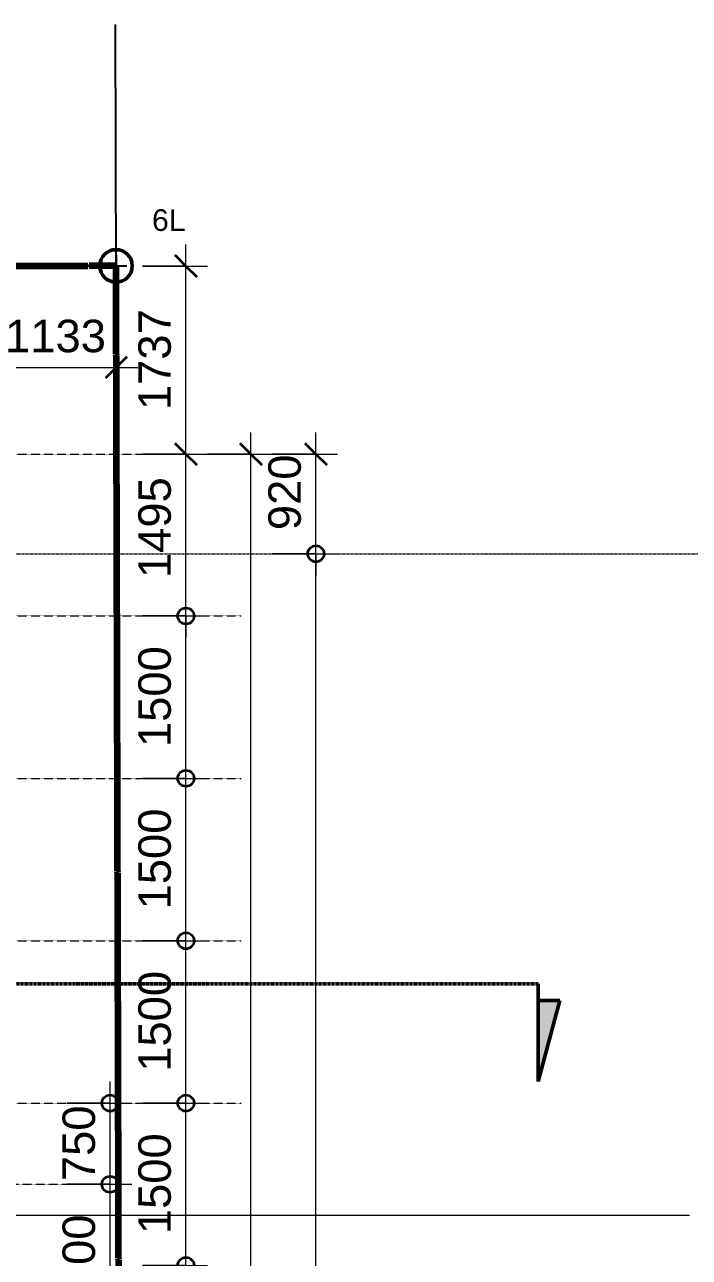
# Model space of a CAD drawing. Header units: millimetres. Extents: x -672391 to -598136, y -134 to 46410.
# Drawn here: x -623611 to -617476, y 29889 to 41277 of the extents above; entities that cross this region are included whole.
import ezdxf

# ---------------------------------------------------------------- set-up
doc = ezdxf.new("R2010")
doc.units = ezdxf.units.MM
for name, pattern in [('DPA_Grid _ Level 100', [10, 5.5, -1.6, 1.3, -1.6]), ('DPA_Hidden 50', [3, 2, -1]), ('DPA_ROW', [32.5, 15, -2.5, 5, -2.5, 5, -2.5])]:
    doc.linetypes.add(name, pattern=pattern)
for name, color, linetype, lineweight in [('A-ANNO-DIMS', 1, 'Continuous', 9), ('A-ANNO-DIMS-100', 1, 'Continuous', 9), ('A-ANNO-NOTE', 3, 'Continuous', 25), ('A-DETL', 1, 'Continuous', 70), ('A-MASS', 2, 'Continuous', 35), ('C-PROP-LINE', 10, 'DPA_ROW', 100), ('G-ANNO-SECL', 3, 'Continuous', 9), ('G-ANNO-TEXT', 3, 'Continuous', 9), ('S-GRID', 251, 'Continuous', 9)]:
    doc.layers.add(name, color=color, linetype=linetype, lineweight=lineweight)
doc.styles.add('Arial_2', font='arial.ttf', dxfattribs={"height": 200})
doc.styles.add('Arial_3', font='arial.ttf', dxfattribs={"height": 300})
doc.dimstyles.new('DPA-DIM-3_0_C-C', dxfattribs={"dimscale": 304.8, "dimtxt": 306.07782, "dimasz": 0.492126, "dimexe": 0.656168, "dimexo": 0.0625, "dimgap": 0.164042, "dimtad": 1, "dimdec": 0, "dimzin": 0, "dimdsep": 46, "dimtxsty": 'Arial_3', "dimblk1": 'DOTBLANK', "dimblk2": 'DOTBLANK', "dimsah": 1, "dimcen": 0.09, "dimdle": 0.656168, "dimadec": 8, "dimazin": 0, "dimtfac": 1, "dimtdec": 4, "dimtix": 1, "dimtmove": 0, "dimatfit": 3, "dimfxl": 1.312336, "dimfxlon": 1, "dimtvp": 1, "dimtolj": 1, "dimtzin": 0, "dimarcsym": 2})
doc.dimstyles.new('DPA-DIM-3_0_C-T', dxfattribs={"dimscale": 304.8, "dimtxt": 306.07782, "dimasz": 0.492126, "dimexe": 0.656168, "dimexo": 0.0625, "dimgap": 0.164042, "dimtad": 0, "dimjust": 2, "dimdec": 0, "dimzin": 0, "dimdsep": 46, "dimtxsty": 'Arial_3', "dimblk1": 'DOTBLANK', "dimblk2": 'OBLIQUE', "dimsah": 1, "dimcen": 0.09, "dimdle": 0.656168, "dimadec": 8, "dimazin": 0, "dimtfac": 1, "dimtdec": 4, "dimtix": 1, "dimtmove": 2, "dimatfit": 3, "dimfxl": 1.312336, "dimfxlon": 1, "dimtvp": 1, "dimtolj": 1, "dimtzin": 0, "dimarcsym": 2})
doc.dimstyles.new('DPA-DIM-3_0_T-T', dxfattribs={"dimscale": 304.8, "dimtxt": 306.07782, "dimasz": 0.656168, "dimexe": 0.656168, "dimexo": 0.0625, "dimgap": 0.164042, "dimtad": 1, "dimdec": 0, "dimzin": 0, "dimdsep": 46, "dimtxsty": 'Arial_3', "dimblk1": 'OBLIQUE', "dimblk2": 'OBLIQUE', "dimsah": 1, "dimcen": 0.09, "dimdle": 0.656168, "dimadec": 8, "dimazin": 0, "dimtfac": 1, "dimtdec": 4, "dimtix": 1, "dimtmove": 0, "dimatfit": 3, "dimfxl": 1.312336, "dimfxlon": 1, "dimtvp": 1, "dimtolj": 1, "dimtzin": 0, "dimarcsym": 2})

# ---------------------------------------------------------------- blocks, each defined once
blk = doc.blocks.new('Family - ___-5116072-4212-01 ENLARGED ENTRANCE 2 GROUND LEVEL - REFLECTED CEILING PLAN')
at = {"layer": 'C-PROP-LINE'}
for p, q in [((-622767, 39048), (-637506, 39010)), ((-622689, 8774), (-622767, 39048))]:
    blk.add_line(p, q, dxfattribs=at)
blk = doc.blocks.new('Section - AEC_Section Tail - Filled-3249564-4212-01 ENLARGED ENTRANCE 2 GROUND LEVEL - REFLECTED CEILING PLAN')
at = {"layer": 'G-ANNO-SECL'}
blk.add_hatch(color=256, dxfattribs=at).paths.add_polyline_path([(0, 1.54), (-2, 1.54), (0, 9)])
at = {"layer": 'G-ANNO-SECL', "lineweight": 50}
for p, q in [((0, 9), (-2, 1.54)), ((0, 9), (0, 0)), ((0, 1.54), (0, 9)), ((-2, 1.54), (0, 1.54))]:
    blk.add_line(p, q, dxfattribs=at)
blk = doc.blocks.new('DPA_GM_ROW_Node - Small-3986038-4212-01 ENLARGED ENTRANCE 2 GROUND LEVEL - REFLECTED CEILING PLAN')
at = {"layer": 'A-ANNO-NOTE'}
for p, q in [((0, 0), (-1, 0)), ((0, 1), (0, 0)), ((0, 0), (1, 0)), ((0, -1), (0, 0))]:
    blk.add_line(p, q, dxfattribs=at)
at = {"layer": 'A-ANNO-NOTE', "lineweight": 50}
blk.add_circle((0, 0), 1.5, dxfattribs=at)
blk = doc.blocks.new('DIMBLOCK29-4212-01 ENLARGED ENTRANCE 2 GROUND LEVEL - REFLECTED CEILING PLAN')
at = {"layer": 'A-ANNO-DIMS-100'}
for p, q in [((-622523, 35814), (-621923, 35814)), ((-622123, 35814), (-622523, 35814)), ((-622123, 35814), (-622523, 35814)), ((-622123, 35814), (-622123, 35614)), ((-622123, 35814), (-621923, 35814))]:
    blk.add_line(p, q, dxfattribs=at)
at = {"layer": 'A-ANNO-DIMS-100', "lineweight": 35}
blk.add_circle((-622123, 35814), 75, dxfattribs=at)
blk = doc.blocks.new('_DotBlank')
at = {"color": 0, "linetype": 'ByBlock', "lineweight": -2}
blk.add_line((-0.5, 0), (-1, 0), dxfattribs=at)
blk.add_circle((0, 0), 0.5, dxfattribs=at)
blk = doc.blocks.new('_None')
blk = doc.blocks.new('_Oblique')
at = {"color": 0, "linetype": 'ByBlock', "lineweight": -2}
blk.add_line((-0.5, -0.5), (0.5, 0.5), dxfattribs=at)
blk = doc.blocks.new('DIMBLOCK30-4212-01 ENLARGED ENTRANCE 2 GROUND LEVEL - REFLECTED CEILING PLAN')
at = {"layer": 'A-ANNO-DIMS-100'}
for p, q in [((-622123, 35814), (-622123, 37509)), ((-622523, 37309), (-621923, 37309)), ((-622123, 37309), (-622523, 37309)), ((-622523, 35814), (-621923, 35814)), ((-622123, 35814), (-622523, 35814))]:
    blk.add_line(p, q, dxfattribs=at)
at = {"layer": 'A-ANNO-DIMS-100', "lineweight": 35}
for q in [(-622223, 37409), (-622023, 37209)]:
    blk.add_line((-622123, 37309), q, dxfattribs=at)
at = {"layer": 'A-ANNO-DIMS-100', "color": 0, "insert": (-622562, 36164), "char_height": 300, "width": 1107.53, "attachment_point": 1, "rotation": 90, "line_spacing_factor": 0.941778, "style": 'Arial_3'}
blk.add_mtext('1495', dxfattribs=at)
blk = doc.blocks.new('DIMBLOCK41-4212-01 ENLARGED ENTRANCE 2 GROUND LEVEL - REFLECTED CEILING PLAN')
at = {"layer": 'A-ANNO-DIMS-100'}
for p, q in [((-622523, 31314), (-621923, 31314)), ((-622123, 31314), (-622523, 31314)), ((-622123, 29814), (-622123, 31314)), ((-622523, 29814), (-621923, 29814)), ((-622123, 29814), (-622523, 29814))]:
    blk.add_line(p, q, dxfattribs=at)
at = {"layer": 'A-ANNO-DIMS-100', "lineweight": 35}
for centre in [(-622123, 31314), (-622123, 29814)]:
    blk.add_circle(centre, 75, dxfattribs=at)
at = {"layer": 'A-ANNO-DIMS-100', "color": 0, "insert": (-622562, 30103), "char_height": 300, "width": 1107.53, "attachment_point": 1, "rotation": 90, "line_spacing_factor": 0.941778, "style": 'Arial_3'}
blk.add_mtext('1500', dxfattribs=at)
blk = doc.blocks.new('DIMBLOCK42-4212-01 ENLARGED ENTRANCE 2 GROUND LEVEL - REFLECTED CEILING PLAN')
at = {"layer": 'A-ANNO-DIMS-100'}
for p, q in [((-622523, 32814), (-621923, 32814)), ((-622123, 32814), (-622523, 32814)), ((-622123, 31314), (-622123, 32814)), ((-622523, 31314), (-621923, 31314)), ((-622123, 31314), (-622523, 31314))]:
    blk.add_line(p, q, dxfattribs=at)
at = {"layer": 'A-ANNO-DIMS-100', "lineweight": 35}
for centre in [(-622123, 32814), (-622123, 31314)]:
    blk.add_circle(centre, 75, dxfattribs=at)
at = {"layer": 'A-ANNO-DIMS-100', "color": 0, "insert": (-622562, 31603), "char_height": 300, "width": 1107.53, "attachment_point": 1, "rotation": 90, "line_spacing_factor": 0.941778, "style": 'Arial_3'}
blk.add_mtext('1500', dxfattribs=at)
blk = doc.blocks.new('DIMBLOCK43-4212-01 ENLARGED ENTRANCE 2 GROUND LEVEL - REFLECTED CEILING PLAN')
at = {"layer": 'A-ANNO-DIMS-100'}
for p, q in [((-622523, 34314), (-621923, 34314)), ((-622123, 34314), (-622523, 34314)), ((-622123, 32814), (-622123, 34314)), ((-622523, 32814), (-621923, 32814)), ((-622123, 32814), (-622523, 32814))]:
    blk.add_line(p, q, dxfattribs=at)
at = {"layer": 'A-ANNO-DIMS-100', "lineweight": 35}
for centre in [(-622123, 34314), (-622123, 32814)]:
    blk.add_circle(centre, 75, dxfattribs=at)
at = {"layer": 'A-ANNO-DIMS-100', "color": 0, "insert": (-622562, 33103), "char_height": 300, "width": 1107.53, "attachment_point": 1, "rotation": 90, "line_spacing_factor": 0.941778, "style": 'Arial_3'}
blk.add_mtext('1500', dxfattribs=at)
blk = doc.blocks.new('DIMBLOCK44-4212-01 ENLARGED ENTRANCE 2 GROUND LEVEL - REFLECTED CEILING PLAN')
at = {"layer": 'A-ANNO-DIMS-100'}
for p, q in [((-622123, 34314), (-622123, 36014)), ((-622523, 35814), (-621923, 35814)), ((-622123, 35814), (-622523, 35814)), ((-622523, 34314), (-621923, 34314)), ((-622123, 34314), (-622523, 34314))]:
    blk.add_line(p, q, dxfattribs=at)
at = {"layer": 'A-ANNO-DIMS-100', "lineweight": 35}
for centre in [(-622123, 35814), (-622123, 34314)]:
    blk.add_circle(centre, 75, dxfattribs=at)
at = {"layer": 'A-ANNO-DIMS-100', "color": 0, "insert": (-622562, 34603), "char_height": 300, "width": 1107.53, "attachment_point": 1, "rotation": 90, "line_spacing_factor": 0.941778, "style": 'Arial_3'}
blk.add_mtext('1500', dxfattribs=at)
blk = doc.blocks.new('DIMBLOCK46-4212-01 ENLARGED ENTRANCE 2 GROUND LEVEL - REFLECTED CEILING PLAN')
at = {"layer": 'A-ANNO-DIMS-100'}
for p, q in [((-623897, 38511), (-623897, 37911)), ((-623897, 38111), (-623897, 38511)), ((-622765, 37711), (-622765, 38311)), ((-623897, 38111), (-622565, 38111)), ((-622765, 38111), (-622765, 37711))]:
    blk.add_line(p, q, dxfattribs=at)
at = {"layer": 'A-ANNO-DIMS-100', "lineweight": 35}
for p, q in [((-623897, 38111), (-623797, 38211)), ((-622765, 38111), (-622665, 38211)), ((-623897, 38111), (-623997, 38011)), ((-622765, 38111), (-622865, 38011))]:
    blk.add_line(p, q, dxfattribs=at)
at = {"layer": 'A-ANNO-DIMS-100', "color": 0, "insert": (-623793, 38551), "char_height": 300, "width": 1107.53, "attachment_point": 1, "line_spacing_factor": 0.941778, "style": 'Arial_3'}
blk.add_mtext('1133', dxfattribs=at)
blk = doc.blocks.new('DIMBLOCK65-4212-01 ENLARGED ENTRANCE 2 GROUND LEVEL - REFLECTED CEILING PLAN')
at = {"layer": 'A-ANNO-DIMS-100'}
for p, q in [((-621523, 15854), (-621523, 37509)), ((-621923, 37309), (-621323, 37309)), ((-621523, 37309), (-621923, 37309)), ((-621923, 16054), (-621323, 16054)), ((-621523, 16054), (-621923, 16054))]:
    blk.add_line(p, q, dxfattribs=at)
at = {"layer": 'A-ANNO-DIMS-100', "lineweight": 35}
for p, q in [((-621523, 37309), (-621623, 37409)), ((-621523, 37309), (-621423, 37209)), ((-621523, 16054), (-621623, 16154)), ((-621523, 16054), (-621423, 15954))]:
    blk.add_line(p, q, dxfattribs=at)
at = {"layer": 'A-ANNO-DIMS-100', "color": 0, "insert": (-621962, 26105), "char_height": 300, "width": 1384.41, "attachment_point": 1, "rotation": 90, "line_spacing_factor": 0.941778, "style": 'Arial_3'}
blk.add_mtext('21255', dxfattribs=at)
blk = doc.blocks.new('DIMBLOCK71-4212-01 ENLARGED ENTRANCE 2 GROUND LEVEL - REFLECTED CEILING PLAN')
at = {"layer": 'A-ANNO-DIMS-100'}
for p, q in [((-621323, 36389), (-620723, 36389)), ((-620923, 36389), (-621323, 36389)), ((-620923, 36389), (-621323, 36389)), ((-620923, 36389), (-620923, 36189)), ((-620923, 36389), (-620723, 36389))]:
    blk.add_line(p, q, dxfattribs=at)
at = {"layer": 'A-ANNO-DIMS-100', "lineweight": 35}
blk.add_circle((-620923, 36389), 75, dxfattribs=at)
blk = doc.blocks.new('DIMBLOCK72-4212-01 ENLARGED ENTRANCE 2 GROUND LEVEL - REFLECTED CEILING PLAN')
at = {"layer": 'A-ANNO-DIMS-100'}
for p, q in [((-620923, 36389), (-620923, 37509)), ((-621323, 37309), (-620723, 37309)), ((-620923, 37309), (-621323, 37309)), ((-621323, 36389), (-620723, 36389)), ((-620923, 36389), (-621323, 36389))]:
    blk.add_line(p, q, dxfattribs=at)
at = {"layer": 'A-ANNO-DIMS-100', "lineweight": 35}
for q in [(-621023, 37409), (-620823, 37209)]:
    blk.add_line((-620923, 37309), q, dxfattribs=at)
at = {"layer": 'A-ANNO-DIMS-100', "color": 0, "insert": (-621362, 36607), "char_height": 300, "width": 830.65, "attachment_point": 1, "rotation": 90, "line_spacing_factor": 0.941778, "style": 'Arial_3'}
blk.add_mtext('920', dxfattribs=at)
blk = doc.blocks.new('DIMBLOCK75-4212-01 ENLARGED ENTRANCE 2 GROUND LEVEL - REFLECTED CEILING PLAN')
at = {"layer": 'A-ANNO-DIMS-100'}
for p, q in [((-620923, 16052), (-620923, 36589)), ((-621323, 36389), (-620723, 36389)), ((-620923, 36389), (-621323, 36389)), ((-621323, 16252), (-620723, 16252)), ((-620923, 16252), (-621323, 16252))]:
    blk.add_line(p, q, dxfattribs=at)
at = {"layer": 'A-ANNO-DIMS-100', "lineweight": 35}
for centre in [(-620923, 36389), (-620923, 16252)]:
    blk.add_circle(centre, 75, dxfattribs=at)
at = {"layer": 'A-ANNO-DIMS-100', "color": 0, "insert": (-621362, 25744), "char_height": 300, "width": 1384.41, "attachment_point": 1, "rotation": 90, "line_spacing_factor": 0.941778, "style": 'Arial_3'}
blk.add_mtext('20137', dxfattribs=at)
blk = doc.blocks.new('DIMBLOCK93-4212-01 ENLARGED ENTRANCE 2 GROUND LEVEL - REFLECTED CEILING PLAN')
at = {"layer": 'A-ANNO-DIMS-100'}
for p, q in [((-622123, 37109), (-622123, 39246)), ((-622523, 39046), (-621923, 39046)), ((-622123, 39046), (-622523, 39046)), ((-622523, 37309), (-621923, 37309)), ((-622123, 37309), (-622523, 37309))]:
    blk.add_line(p, q, dxfattribs=at)
at = {"layer": 'A-ANNO-DIMS-100', "lineweight": 35}
for p, q in [((-622123, 39046), (-622223, 39146)), ((-622123, 39046), (-622023, 38946)), ((-622123, 37309), (-622223, 37409)), ((-622123, 37309), (-622023, 37209))]:
    blk.add_line(p, q, dxfattribs=at)
at = {"layer": 'A-ANNO-DIMS-100', "color": 0, "insert": (-622562, 37716), "char_height": 300, "width": 1107.53, "attachment_point": 1, "rotation": 90, "line_spacing_factor": 0.941778, "style": 'Arial_3'}
blk.add_mtext('1737', dxfattribs=at)
blk = doc.blocks.new('DIMBLOCK102-4212-01 ENLARGED ENTRANCE 2 GROUND LEVEL - REFLECTED CEILING PLAN')
at = {"layer": 'A-ANNO-DIMS-100'}
for p, q in [((-623223, 30564), (-622623, 30564)), ((-622823, 30564), (-623223, 30564)), ((-622823, 29064), (-622823, 30564)), ((-623223, 29064), (-622623, 29064)), ((-622823, 29064), (-623223, 29064))]:
    blk.add_line(p, q, dxfattribs=at)
at = {"layer": 'A-ANNO-DIMS-100', "lineweight": 35}
for centre in [(-622823, 30564), (-622823, 29064)]:
    blk.add_circle(centre, 75, dxfattribs=at)
at = {"layer": 'A-ANNO-DIMS-100', "color": 0, "insert": (-623262, 29353), "char_height": 300, "width": 1107.53, "attachment_point": 1, "rotation": 90, "line_spacing_factor": 0.941778, "style": 'Arial_3'}
blk.add_mtext('1500', dxfattribs=at)
blk = doc.blocks.new('DIMBLOCK103-4212-01 ENLARGED ENTRANCE 2 GROUND LEVEL - REFLECTED CEILING PLAN')
at = {"layer": 'A-ANNO-DIMS-100'}
for p, q in [((-622823, 30564), (-622823, 31514)), ((-623223, 31314), (-622623, 31314)), ((-622823, 31314), (-623223, 31314)), ((-623223, 30564), (-622623, 30564)), ((-622823, 30564), (-623223, 30564))]:
    blk.add_line(p, q, dxfattribs=at)
at = {"layer": 'A-ANNO-DIMS-100', "lineweight": 35}
for centre in [(-622823, 31314), (-622823, 30564)]:
    blk.add_circle(centre, 75, dxfattribs=at)
at = {"layer": 'A-ANNO-DIMS-100', "color": 0, "insert": (-623262, 30593), "char_height": 300, "width": 830.65, "attachment_point": 1, "rotation": 90, "line_spacing_factor": 0.941778, "style": 'Arial_3'}
blk.add_mtext('750', dxfattribs=at)

msp = doc.modelspace()

# ---------------------------------------------------------------- linework, layer by layer
at = {"layer": 'A-DETL', "color": 8, "linetype": 'DPA_Hidden 50', "lineweight": 9}
for p, q in [((-623486.9, 39046.3), (-622886.9, 39046.3)), ((-622764.8, 38012.6), (-622764.8, 37512.6)), ((-623951.5, 37309), (-621611.5, 37309)), ((-636011.5, 35814.1), (-621611.5, 35814.1)), ((-636011.5, 34314.1), (-621611.5, 34314.1)), ((-636011.5, 32814.1), (-621611.5, 32814.1)), ((-636011.5, 31314.1), (-621611.5, 31314.1)), ((-624847.4, 30564), (-622745.4, 30564))]:
    msp.add_line(p, q, dxfattribs=at)
at = {"layer": 'A-MASS', "lineweight": 25}
msp.add_line((-622706, 15394.7), (-622773.3, 41276.9), dxfattribs=at)
at = {"layer": 'G-ANNO-SECL', "linetype": 'DPA_Grid _ Level 100', "lineweight": 50}
msp.add_line((-640226.5, 32414.8), (-618872, 32414.8), dxfattribs=at)
at = {"layer": 'G-ANNO-TEXT', "color": 50}
msp.add_line((-627353.3, 30279.5), (-617473.3, 30279.5), dxfattribs=at)
at = {"layer": 'S-GRID', "linetype": 'DPA_Grid _ Level 100'}
msp.add_line((-672390.7, 36389), (-599857.6, 36389), dxfattribs=at)

# ---------------------------------------------------------------- block references
at = {"layer": 'A-ANNO-NOTE', "xscale": 100, "yscale": 100, "zscale": 100}
msp.add_blockref('DPA_GM_ROW_Node - Small-3986038-4212-01 ENLARGED ENTRANCE 2 GROUND LEVEL - REFLECTED CEILING PLAN', (-622767.5, 39048.2), dxfattribs=at)
at = {"layer": 'C-PROP-LINE'}
msp.add_blockref('Family - ___-5116072-4212-01 ENLARGED ENTRANCE 2 GROUND LEVEL - REFLECTED CEILING PLAN', (0, 0), dxfattribs=at)
at = {"layer": 'G-ANNO-SECL', "lineweight": 25, "xscale": 99.99999999999993, "yscale": 99.99999999999993, "zscale": 99.99999999999993, "rotation": 180}
msp.add_blockref('Section - AEC_Section Tail - Filled-3249564-4212-01 ENLARGED ENTRANCE 2 GROUND LEVEL - REFLECTED CEILING PLAN', (-618872, 32414.8), dxfattribs=at)

# ---------------------------------------------------------------- texts
at = {"layer": 'G-ANNO-TEXT', "color": 7, "insert": (-622435.8, 39571.3), "char_height": 200, "width": 384.81, "attachment_point": 1, "style": 'Arial_2'}
msp.add_mtext('6L', dxfattribs=at)

# ---------------------------------------------------------------- dimensions: what is measured, and where the dimension line sits
at = {"layer": 'A-ANNO-DIMS'}
for base, p1, p2, dimstyle, override, picture, middle in [((-622122.9, 39046.3), (-622522.9, 37309), (-622522.9, 39046.3), 'DPA-DIM-3_0_T-T', {"dimpost": '<>', "dimfxl": 1737.334564}, 'DIMBLOCK93-4212-01 ENLARGED ENTRANCE 2 GROUND LEVEL - REFLECTED CEILING PLAN', (-622326.2, 38177.6)), ((-621522.9, 37309), (-621922.9, 16054), (-621922.9, 37309), 'DPA-DIM-3_0_T-T', {"dimpost": '<>', "dimfxl": 21254.983426}, 'DIMBLOCK65-4212-01 ENLARGED ENTRANCE 2 GROUND LEVEL - REFLECTED CEILING PLAN', (-621726.1, 26681.5)), ((-620922.9, 36389), (-621322.9, 16252), (-621322.9, 36389), 'DPA-DIM-3_0_C-C', {"dimpost": '<>', "dimfxl": 20137.000087}, 'DIMBLOCK75-4212-01 ENLARGED ENTRANCE 2 GROUND LEVEL - REFLECTED CEILING PLAN', (-621126.2, 26320.5)), ((-622122.9, 35814.1), (-622522.9, 34314.1), (-622522.9, 35814.1), 'DPA-DIM-3_0_C-C', {"dimpost": '<>', "dimfxl": 1500}, 'DIMBLOCK44-4212-01 ENLARGED ENTRANCE 2 GROUND LEVEL - REFLECTED CEILING PLAN', (-622326.1, 35064.1)), ((-622122.9, 34314.1), (-622522.9, 32814.1), (-622522.9, 34314.1), 'DPA-DIM-3_0_C-C', {"dimpost": '<>', "dimfxl": 1500}, 'DIMBLOCK43-4212-01 ENLARGED ENTRANCE 2 GROUND LEVEL - REFLECTED CEILING PLAN', (-622326.1, 33564.1)), ((-622122.9, 32814.1), (-622522.9, 31314.1), (-622522.9, 32814.1), 'DPA-DIM-3_0_C-C', {"dimpost": '<>', "dimfxl": 1500}, 'DIMBLOCK42-4212-01 ENLARGED ENTRANCE 2 GROUND LEVEL - REFLECTED CEILING PLAN', (-622326.1, 32064.1)), ((-622822.9, 31314.1), (-623222.9, 30564), (-623222.9, 31314.1), 'DPA-DIM-3_0_C-C', {"dimpost": '<>', "dimfxl": 750.111272}, 'DIMBLOCK103-4212-01 ENLARGED ENTRANCE 2 GROUND LEVEL - REFLECTED CEILING PLAN', (-623026.1, 30939.1)), ((-622122.9, 31314.1), (-622522.9, 29814.1), (-622522.9, 31314.1), 'DPA-DIM-3_0_C-C', {"dimpost": '<>', "dimfxl": 1500}, 'DIMBLOCK41-4212-01 ENLARGED ENTRANCE 2 GROUND LEVEL - REFLECTED CEILING PLAN', (-622326.1, 30564.1)), ((-622822.9, 30564), (-623222.9, 29064), (-623222.9, 30564), 'DPA-DIM-3_0_C-C', {"dimpost": '<>', "dimfxl": 1500}, 'DIMBLOCK102-4212-01 ENLARGED ENTRANCE 2 GROUND LEVEL - REFLECTED CEILING PLAN', (-623026.1, 29814))]:
    dim = msp.add_linear_dim(base=base, p1=p1, p2=p2, angle=90, dimstyle=dimstyle, override=override, dxfattribs=at)
    dim.commit()
    dim.dimension.update_dxf_attribs({"geometry": picture, "text_midpoint": middle})
dim = msp.add_linear_dim(base=(-622764.8, 38111.2), p1=(-623897.4, 38511.2), p2=(-622764.8, 37711.2), dimstyle='DPA-DIM-3_0_T-T', override={"dimpost": '<>', "dimfxl": 1386.622739}, dxfattribs=at)
dim.commit()
dim.dimension.update_dxf_attribs({"geometry": 'DIMBLOCK46-4212-01 ENLARGED ENTRANCE 2 GROUND LEVEL - REFLECTED CEILING PLAN', "text_midpoint": (-623331.1, 38314.4)})
for base, p1, p2, override, picture, middle in [((-622122.9, 37309), (-622522.9, 35814.1), (-622522.9, 37309), {"dimpost": '<>', "dimfxl": 1494.844456}, 'DIMBLOCK30-4212-01 ENLARGED ENTRANCE 2 GROUND LEVEL - REFLECTED CEILING PLAN', (-622362.4, 36717.9)), ((-620922.9, 37309), (-621322.9, 36389), (-621322.9, 37309), {"dimpost": '<>', "dimfxl": 919.958467}, 'DIMBLOCK72-4212-01 ENLARGED ENTRANCE 2 GROUND LEVEL - REFLECTED CEILING PLAN', (-621162.4, 37022.1))]:
    dim = msp.add_linear_dim(base=base, p1=p1, p2=p2, angle=90, dimstyle='DPA-DIM-3_0_C-T', override=override, dxfattribs=at)
    dim.commit()
    dim.dimension.update_dxf_attribs({"geometry": picture, "text_midpoint": middle, "dimtype": 160, "text_rotation": 90})
for base, p1, p2, picture, middle in [((-620922.9, 36389), (-621064.3, 36389), (-621064.3, 36389), 'DIMBLOCK71-4212-01 ENLARGED ENTRANCE 2 GROUND LEVEL - REFLECTED CEILING PLAN', (-620922.9, 36389)), ((-622122.9, 35814.1), (-622264.3, 35814.1), (-622264.3, 35814.1), 'DIMBLOCK29-4212-01 ENLARGED ENTRANCE 2 GROUND LEVEL - REFLECTED CEILING PLAN', (-622122.9, 35814.1))]:
    dim = msp.add_linear_dim(base=base, p1=p1, p2=p2, angle=90, text=' ', dimstyle='DPA-DIM-3_0_C-T', override={"dimpost": '<>', "dimblk": 'None', "dimse1": 1, "dimse2": 1, "dimsd1": 1, "dimsd2": 1, "dimfxl": 0}, dxfattribs=at)
    dim.commit()
    dim.dimension.update_dxf_attribs({"geometry": picture, "text_midpoint": middle})

doc.saveas('drawing.dxf')
